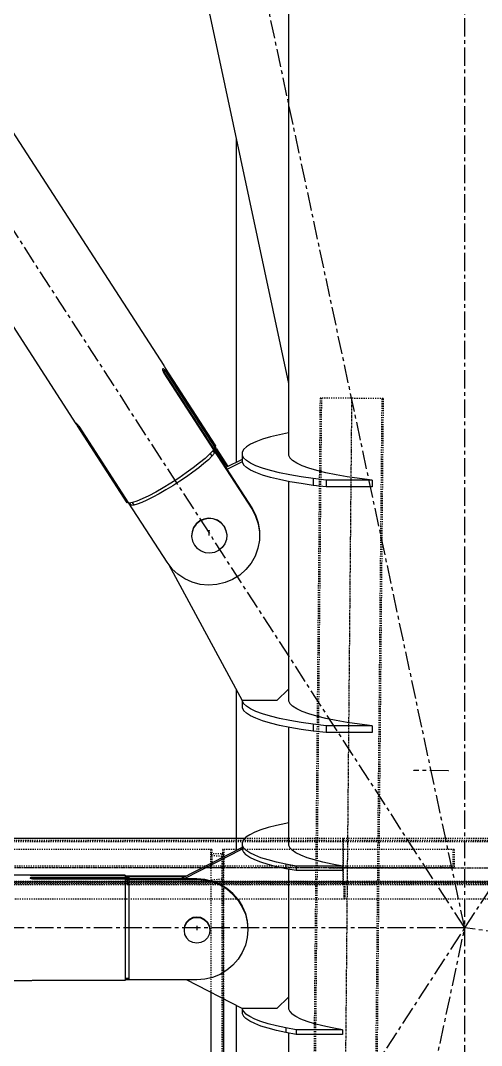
# Model space of a CAD drawing. Header units: millimetres. Extents: x 5143 to 30813, y 232 to 21408.
# Drawn here: x 12177.9 to 12377.2, y 4209.4 to 4653 of the extents above; entities that cross this region are included whole.
import ezdxf

# ---------------------------------------------------------------- set-up
doc = ezdxf.new("R2010")
doc.units = ezdxf.units.MM
doc.header["$LTSCALE"] = 0.25
for name, pattern in [('CENTER', [50.8, 31.75, -6.35, 6.35, -6.35]), ('XKITLINE00', [0]), ('XKITLINE02', [4, 2, -2]), ('XKITLINE03', [6, 3, -1, 1, -1])]:
    doc.linetypes.add(name, pattern=pattern)

msp = doc.modelspace()

# ---------------------------------------------------------------- linework, layer by layer
at = {"color": 8, "linetype": 'CENTER'}
for p, q in [((12370, 4260.27), (13445, 5900.27)), ((12370, 3985.69), (12370, 5629.8)), ((12370, 4260.27), (11840, 5080.27)), ((12370, 4260.27), (12195, 5080.27)), ((12259.5, 4430.1), (12259.5, 4432.38)), ((12362.87, 4328.32), (12348.05, 4328.45)), ((11840, 3440.27), (12370, 4260.27)), ((12370, 4260.27), (11840, 4260.27)), ((12195, 3440.27), (12370, 4260.27)), ((12254.2, 4261.06), (12254.2, 4259.48)), ((13445, 4120.57), (12370, 4260.27))]:
    msp.add_line(p, q, dxfattribs=at)
at = {"color": 8, "linetype": 'XKITLINE00'}
for p, q in [((12293.8, 5034.81), (12293.8, 4464.85)), ((12008.14, 4862.09), (12239.82, 4503.64)), ((11970.17, 4836.91), (12201.85, 4478.46)), ((12259.5, 4656.64), (12293.8, 4495.94)), ((12271.2, 4601.83), (12271.2, 4461.76)), ((12239.74, 4503.73), (12239.82, 4503.64)), ((12239.82, 4503.64), (12239.91, 4503.49)), ((12239.91, 4503.49), (12240.1, 4503.2)), ((12240.1, 4503.2), (12240.3, 4502.88)), ((12240.3, 4502.88), (12240.28, 4502.87)), ((12240.3, 4502.88), (12240.51, 4502.56)), ((12240.51, 4502.56), (12240.49, 4502.54)), ((12240.51, 4502.56), (12261.99, 4469.34)), ((12239.34, 4502.17), (12239.31, 4501.98)), ((12239.31, 4501.98), (12239.33, 4501.72)), ((12239.33, 4501.72), (12239.4, 4501.42)), ((12239.43, 4502.29), (12239.34, 4502.17)), ((12239.4, 4501.42), (12239.52, 4501.08)), ((12239.56, 4502.34), (12239.43, 4502.29)), ((12240.3, 4501.67), (12239.49, 4501.16)), ((12239.52, 4501.08), (12239.68, 4500.74)), ((12239.55, 4501.01), (12239.67, 4500.84)), ((12239.74, 4502.3), (12239.56, 4502.34)), ((12239.88, 4500.95), (12239.65, 4500.81)), ((12240.51, 4501.37), (12239.67, 4500.84)), ((12239.67, 4500.84), (12239.68, 4500.83)), ((12239.68, 4500.74), (12239.88, 4500.41)), ((12239.82, 4502.24), (12239.74, 4502.3)), ((12239.88, 4500.64), (12239.79, 4500.55)), ((12239.91, 4502.16), (12239.82, 4502.24)), ((12239.88, 4500.95), (12277.89, 4442.14)), ((12239.88, 4500.95), (12239.88, 4500.64)), ((12239.88, 4500.64), (12261.35, 4467.41)), ((12239.88, 4500.41), (12261.35, 4467.18)), ((12239.91, 4502.16), (12240.1, 4501.94)), ((12240.1, 4501.94), (12240.3, 4501.67)), ((12240.3, 4501.67), (12240.51, 4501.37)), ((12240.51, 4501.37), (12261.99, 4468.14)), ((12201.84, 4478.74), (12201.8, 4478.68)), ((12201.8, 4478.68), (12201.82, 4478.54)), ((12201.82, 4478.54), (12201.85, 4478.46)), ((12201.93, 4478.73), (12201.84, 4478.74)), ((12201.85, 4478.46), (12201.92, 4478.36)), ((12201.92, 4478.36), (12202.07, 4478.12)), ((12202.06, 4478.64), (12201.93, 4478.73)), ((12202.23, 4478.48), (12202.06, 4478.64)), ((12202.07, 4478.12), (12202.26, 4477.84)), ((12202.23, 4478.48), (12202.44, 4478.26)), ((12202.6, 4478.06), (12202.26, 4477.84)), ((12202.26, 4477.84), (12202.46, 4477.53)), ((12202.44, 4478.26), (12202.66, 4477.99)), ((12202.83, 4477.76), (12202.46, 4477.53)), ((12202.46, 4477.53), (12223.93, 4444.3)), ((12202.66, 4477.99), (12202.88, 4477.68)), ((12202.88, 4477.68), (12203.1, 4477.37)), ((12203.1, 4477.37), (12224.57, 4444.14)), ((12282.59, 4471.77), (12279.69, 4470.7)), ((12286.02, 4472.79), (12282.59, 4471.77)), ((12289.95, 4473.75), (12286.02, 4472.79)), ((12293.8, 4474.54), (12289.95, 4473.75)), ((12261.35, 4467.18), (12261.08, 4466.8)), ((12261.35, 4467.41), (12261.26, 4467.32)), ((12261.99, 4468.14), (12261.35, 4467.74)), ((12261.6, 4467.9), (12261.35, 4467.74)), ((12261.35, 4467.41), (12261.35, 4467.2)), ((12261.35, 4467.2), (12277.89, 4441.62)), ((12261.6, 4467.9), (12262.4, 4466.65)), ((12261.9, 4468.09), (12262.57, 4467.05)), ((12261.99, 4469.34), (12261.96, 4469.32)), ((12261.99, 4469.34), (12262.24, 4468.9)), ((12262.24, 4468.9), (12261.99, 4468.14)), ((12262.08, 4468.41), (12262.57, 4467.65)), ((12262.57, 4467.05), (12262.4, 4466.65)), ((12262.57, 4467.65), (12262.62, 4467.39)), ((12262.62, 4467.39), (12262.57, 4467.05)), ((12262.57, 4467.07), (12267.28, 4459.79)), ((12262.58, 4467.58), (12267.53, 4459.92)), ((12274.37, 4467.27), (12273.77, 4466.09)), ((12275.56, 4468.44), (12274.37, 4467.27)), ((12277.34, 4469.58), (12275.56, 4468.44)), ((12279.69, 4470.7), (12277.34, 4469.58)), ((12257.73, 4463.49), (12255.35, 4461.51)), ((12259.14, 4462.93), (12257.22, 4461.25)), ((12259.66, 4465.27), (12257.73, 4463.49)), ((12260.67, 4464.43), (12259.14, 4462.93)), ((12261.08, 4466.8), (12259.66, 4465.27)), ((12259.93, 4465.57), (12260.67, 4464.43)), ((12261.78, 4465.7), (12260.67, 4464.43)), ((12261.07, 4466.8), (12261.78, 4465.7)), ((12262.4, 4466.65), (12262.16, 4466.5)), ((12273.77, 4463.06), (12266.68, 4459.49)), ((12273.77, 4466.09), (12273.77, 4464.9)), ((12273.77, 4464.9), (12273.77, 4461.95)), ((12273.77, 4464.9), (12274.37, 4463.72)), ((12275.56, 4462.56), (12274.37, 4463.72)), ((12277.34, 4461.41), (12275.56, 4462.56)), ((12293.8, 4466.14), (12293.77, 4466.09)), ((12293.77, 4466.09), (12293.77, 4464.9)), ((12293.77, 4464.9), (12294.37, 4463.72)), ((12295.56, 4462.56), (12294.37, 4463.72)), ((12297.34, 4461.41), (12295.56, 4462.56)), ((12252.6, 4459.39), (12249.55, 4457.18)), ((12254.96, 4459.43), (12252.42, 4457.51)), ((12255.35, 4461.51), (12252.6, 4459.39)), ((12257.22, 4461.25), (12254.96, 4459.43)), ((12273.77, 4462.01), (12267.19, 4458.69)), ((12273.77, 4461.95), (12274.37, 4460.77)), ((12275.56, 4459.6), (12274.37, 4460.77)), ((12277.34, 4458.46), (12275.56, 4459.6)), ((12279.69, 4460.3), (12277.34, 4461.41)), ((12279.69, 4457.35), (12277.34, 4458.46)), ((12282.59, 4459.23), (12279.69, 4460.3)), ((12286.02, 4458.21), (12282.59, 4459.23)), ((12289.95, 4457.24), (12286.02, 4458.21)), ((12299.69, 4460.3), (12297.34, 4461.41)), ((12302.59, 4459.23), (12299.69, 4460.3)), ((12306.02, 4458.21), (12302.59, 4459.23)), ((12309.95, 4457.24), (12306.02, 4458.21)), ((12246.31, 4454.97), (12242.96, 4452.81)), ((12249.55, 4457.18), (12246.31, 4454.97)), ((12249.66, 4455.54), (12246.75, 4453.57)), ((12252.42, 4457.51), (12249.66, 4455.54)), ((12282.59, 4456.27), (12279.69, 4457.35)), ((12286.02, 4455.25), (12282.59, 4456.27)), ((12289.95, 4454.29), (12286.02, 4455.25)), ((12294.36, 4456.34), (12289.95, 4457.24)), ((12294.36, 4453.39), (12289.95, 4454.29)), ((12299.2, 4455.51), (12294.36, 4456.34)), ((12304.44, 4454.76), (12299.2, 4455.51)), ((12304.44, 4454.76), (12304.44, 4451.81)), ((12310.04, 4454.1), (12304.44, 4454.76)), ((12314.36, 4456.34), (12309.95, 4457.24)), ((12310.04, 4454.1), (12310.04, 4451.14)), ((12330.04, 4454.1), (12310.04, 4454.1)), ((12319.2, 4455.51), (12314.36, 4456.34)), ((12324.44, 4454.76), (12319.2, 4455.51)), ((12330.04, 4454.1), (12324.44, 4454.76)), ((12330.04, 4454.1), (12330.04, 4451.14)), ((12239.61, 4450.78), (12236.37, 4448.92)), ((12240.78, 4449.83), (12237.87, 4448.16)), ((12242.96, 4452.81), (12239.61, 4450.78)), ((12243.77, 4451.65), (12240.78, 4449.83)), ((12246.75, 4453.57), (12243.77, 4451.65)), ((12293.8, 4453.5), (12293.8, 4363.57)), ((12299.2, 4452.56), (12294.36, 4453.39)), ((12304.44, 4451.81), (12299.2, 4452.56)), ((12310.04, 4451.14), (12304.44, 4451.81)), ((12330.04, 4451.14), (12310.04, 4451.14)), ((12228.19, 4444.99), (12226.27, 4444.36)), ((12230.57, 4445.99), (12228.19, 4444.99)), ((12232.57, 4445.41), (12230.31, 4444.4)), ((12233.32, 4447.31), (12230.57, 4445.99)), ((12235.11, 4446.67), (12232.57, 4445.41)), ((12236.37, 4448.92), (12233.32, 4447.31)), ((12237.87, 4448.16), (12235.11, 4446.67)), ((12224.31, 4444.54), (12223.93, 4444.3)), ((12224.3, 4444.53), (12224.96, 4443.5)), ((12224.84, 4444.1), (12224.57, 4444.14)), ((12224.58, 4444.14), (12241.1, 4418.57)), ((12226.27, 4444.36), (12224.84, 4444.1)), ((12224.96, 4443.5), (12225.09, 4443.35)), ((12225.09, 4444.15), (12225.75, 4443.13)), ((12226.86, 4443.25), (12225.75, 4443.13)), ((12226.15, 4444.34), (12226.86, 4443.25)), ((12228.39, 4443.67), (12226.86, 4443.25)), ((12230.31, 4444.4), (12228.39, 4443.67)), ((12277.89, 4442.14), (12279.56, 4439.01)), ((12277.89, 4442.14), (12277.89, 4441.62)), ((12277.89, 4441.62), (12279.56, 4438.48)), ((12255.42, 4436.41), (12253.89, 4435.15)), ((12255.42, 4436.27), (12253.89, 4435.01)), ((12257.21, 4437.23), (12255.42, 4436.41)), ((12257.21, 4437.09), (12255.42, 4436.27)), ((12255.42, 4436.41), (12255.42, 4436.27)), ((12259.17, 4437.57), (12257.21, 4437.23)), ((12259.17, 4437.43), (12257.21, 4437.09)), ((12261.14, 4437.4), (12259.17, 4437.57)), ((12261.14, 4437.26), (12259.17, 4437.43)), ((12263.01, 4436.73), (12261.14, 4437.4)), ((12263.01, 4436.59), (12261.14, 4437.26)), ((12264.63, 4435.61), (12263.01, 4436.73)), ((12264.63, 4435.47), (12263.01, 4436.59)), ((12279.56, 4439.01), (12280.69, 4435.64)), ((12279.56, 4439.01), (12279.56, 4438.48)), ((12279.56, 4438.48), (12280.69, 4435.12)), ((12252.08, 4431.72), (12251.9, 4429.77)), ((12252.08, 4431.58), (12251.9, 4429.63)), ((12252.76, 4433.56), (12252.08, 4431.72)), ((12252.76, 4433.41), (12252.08, 4431.58)), ((12253.89, 4435.15), (12252.76, 4433.56)), ((12253.89, 4435.01), (12252.76, 4433.41)), ((12264.63, 4435.61), (12265.91, 4434.11)), ((12264.63, 4435.47), (12265.91, 4433.97)), ((12265.91, 4434.11), (12265.91, 4433.97)), ((12265.91, 4434.11), (12266.74, 4432.34)), ((12265.91, 4433.97), (12266.74, 4432.2)), ((12266.74, 4432.34), (12267.09, 4430.42)), ((12266.74, 4432.2), (12267.09, 4430.28)), ((12280.69, 4435.64), (12281.24, 4432.14)), ((12280.69, 4435.12), (12281.24, 4431.61)), ((12281.24, 4431.61), (12281.2, 4428.07)), ((12281.24, 4432.14), (12281.24, 4431.61)), ((12251.9, 4429.63), (12252.25, 4427.71)), ((12252.25, 4427.71), (12253.08, 4425.94)), ((12266.91, 4428.33), (12266.23, 4426.5)), ((12267.09, 4430.28), (12266.91, 4428.33)), ((12267.09, 4430.42), (12267.09, 4430.28)), ((12281.2, 4428.07), (12280.56, 4424.58)), ((12253.08, 4425.94), (12254.36, 4424.44)), ((12255.98, 4423.32), (12254.36, 4424.44)), ((12257.85, 4422.65), (12255.98, 4423.32)), ((12259.82, 4422.48), (12257.85, 4422.65)), ((12261.78, 4422.82), (12259.82, 4422.48)), ((12263.58, 4423.64), (12261.78, 4422.82)), ((12265.1, 4424.9), (12263.58, 4423.64)), ((12266.23, 4426.5), (12265.1, 4424.9)), ((12280.56, 4424.58), (12279.35, 4421.24)), ((12241.1, 4418.57), (12243.28, 4415.75)), ((12277.6, 4418.14), (12275.36, 4415.37)), ((12279.35, 4421.24), (12277.6, 4418.14)), ((12241.97, 4417.45), (12273.8, 4358.65)), ((12245.9, 4413.32), (12243.28, 4415.75)), ((12275.36, 4415.37), (12272.68, 4413)), ((12248.89, 4411.35), (12245.9, 4413.32)), ((12252.17, 4409.88), (12248.89, 4411.35)), ((12255.65, 4408.97), (12252.17, 4409.88)), ((12266.33, 4409.72), (12262.82, 4408.89)), ((12269.64, 4411.1), (12266.33, 4409.72)), ((12272.68, 4413), (12269.64, 4411.1)), ((12259.23, 4408.64), (12255.65, 4408.97)), ((12262.82, 4408.89), (12259.23, 4408.64)), ((12271.2, 4363.45), (12271.2, 4294.26)), ((12293.8, 4363.57), (12288.8, 4358.65)), ((12293.8, 4363.57), (12293.8, 4358.53)), ((12273.77, 4358.69), (12273.77, 4355.62)), ((12273.77, 4358.58), (12274.37, 4357.4)), ((12288.8, 4358.65), (12273.8, 4358.65)), ((12275.56, 4356.23), (12274.37, 4357.4)), ((12277.34, 4355.09), (12275.56, 4356.23)), ((12293.8, 4359.81), (12293.77, 4359.76)), ((12293.77, 4359.76), (12293.77, 4358.58)), ((12293.77, 4358.58), (12294.37, 4357.4)), ((12295.56, 4356.23), (12294.37, 4357.4)), ((12297.34, 4355.09), (12295.56, 4356.23)), ((12273.77, 4355.62), (12274.37, 4354.44)), ((12275.56, 4353.28), (12274.37, 4354.44)), ((12277.34, 4352.13), (12275.56, 4353.28)), ((12279.69, 4353.97), (12277.34, 4355.09)), ((12279.69, 4351.02), (12277.34, 4352.13)), ((12282.59, 4352.9), (12279.69, 4353.97)), ((12286.02, 4351.88), (12282.59, 4352.9)), ((12289.95, 4350.91), (12286.02, 4351.88)), ((12299.69, 4353.97), (12297.34, 4355.09)), ((12302.59, 4352.9), (12299.69, 4353.97)), ((12306.02, 4351.88), (12302.59, 4352.9)), ((12309.95, 4350.91), (12306.02, 4351.88)), ((12282.59, 4349.95), (12279.69, 4351.02)), ((12286.02, 4348.93), (12282.59, 4349.95)), ((12289.95, 4347.96), (12286.02, 4348.93)), ((12294.36, 4350.01), (12289.95, 4350.91)), ((12294.36, 4347.06), (12289.95, 4347.96)), ((12293.8, 4347.18), (12293.8, 4296.07)), ((12299.2, 4349.19), (12294.36, 4350.01)), ((12304.44, 4348.44), (12299.2, 4349.19)), ((12304.44, 4348.44), (12304.44, 4345.48)), ((12310.04, 4347.77), (12304.44, 4348.44)), ((12314.36, 4350.01), (12309.95, 4350.91)), ((12310.04, 4347.77), (12310.04, 4344.82)), ((12330.04, 4347.77), (12310.04, 4347.77)), ((12319.2, 4349.19), (12314.36, 4350.01)), ((12324.44, 4348.44), (12319.2, 4349.19)), ((12330.04, 4347.77), (12324.44, 4348.44)), ((12330.04, 4347.77), (12330.04, 4344.82)), ((12299.2, 4346.23), (12294.36, 4347.06)), ((12304.44, 4345.48), (12299.2, 4346.23)), ((12310.04, 4344.82), (12304.44, 4345.48)), ((12330.04, 4344.82), (12310.04, 4344.82)), ((12284.98, 4303.7), (12281.83, 4302.71)), ((12288.59, 4304.64), (12284.98, 4303.7)), ((12292.65, 4305.53), (12288.59, 4304.64)), ((12293.8, 4305.74), (12292.65, 4305.53)), ((12274.31, 4298.4), (12273.76, 4297.27)), ((12275.4, 4299.51), (12274.31, 4298.4)), ((12277.03, 4300.61), (12275.4, 4299.51)), ((12279.18, 4301.68), (12277.03, 4300.61)), ((12281.83, 4302.71), (12279.18, 4301.68)), ((12273.76, 4295.07), (12247.27, 4281.49)), ((12273.76, 4294.36), (12248.64, 4281.49)), ((12273.76, 4297.27), (12273.76, 4296.13)), ((12273.76, 4296.13), (12274.31, 4295)), ((12273.76, 4296.13), (12273.76, 4294.16)), ((12273.76, 4294.16), (12274.31, 4293.04)), ((12274.31, 4295), (12275.4, 4293.89)), ((12293.8, 4297.33), (12293.76, 4297.27)), ((12293.76, 4297.27), (12293.76, 4296.13)), ((12293.76, 4296.13), (12294.31, 4295)), ((12294.31, 4295), (12295.4, 4293.89)), ((12274.31, 4293.04), (12275.4, 4291.92)), ((12277.03, 4292.79), (12275.4, 4293.89)), ((12277.03, 4290.82), (12275.4, 4291.92)), ((12279.18, 4291.72), (12277.03, 4292.79)), ((12279.18, 4289.75), (12277.03, 4290.82)), ((12281.83, 4290.69), (12279.18, 4291.72)), ((12281.83, 4288.72), (12279.18, 4289.75)), ((12284.98, 4289.7), (12281.83, 4290.69)), ((12288.59, 4288.76), (12284.98, 4289.7)), ((12297.03, 4292.79), (12295.4, 4293.89)), ((12299.18, 4291.72), (12297.03, 4292.79)), ((12301.83, 4290.69), (12299.18, 4291.72)), ((12304.98, 4289.7), (12301.83, 4290.69)), ((12308.59, 4288.76), (12304.98, 4289.7)), ((12284.98, 4287.73), (12281.83, 4288.72)), ((12288.59, 4286.79), (12284.98, 4287.73)), ((12292.65, 4287.87), (12288.59, 4288.76)), ((12292.65, 4285.91), (12288.59, 4286.79)), ((12297.11, 4287.05), (12292.65, 4287.87)), ((12292.65, 4287.87), (12292.65, 4285.91)), ((12297.11, 4285.09), (12292.65, 4285.91)), ((12293.8, 4285.7), (12293.8, 4230.39)), ((12317.11, 4287.06), (12297.11, 4287.05)), ((12297.11, 4287.05), (12297.11, 4285.09)), ((12317.11, 4285.09), (12297.11, 4285.09)), ((12312.65, 4287.87), (12308.59, 4288.76)), ((12317.11, 4287.06), (12312.65, 4287.87)), ((12317.11, 4287.06), (12317.11, 4285.09)), ((12182.19, 4283.12), (12027.8, 4283.12)), ((12182.19, 4283.12), (12182.11, 4283.1)), ((12182.11, 4283.1), (12182.11, 4283.07)), ((12182.19, 4283.04), (12182.11, 4283.07)), ((12182.19, 4281.97), (12182.11, 4281.9)), ((12182.11, 4281.9), (12182.11, 4281.81)), ((12182.19, 4281.73), (12182.11, 4281.81)), ((12182.36, 4283.1), (12182.19, 4283.12)), ((12182.36, 4283.02), (12182.19, 4283.04)), ((12182.36, 4282.04), (12182.19, 4281.97)), ((12182.36, 4281.62), (12182.19, 4281.73)), ((12182.6, 4283.08), (12182.36, 4283.1)), ((12182.6, 4283), (12182.36, 4283.02)), ((12182.6, 4282.1), (12182.36, 4282.04)), ((12182.6, 4281.53), (12182.36, 4281.62)), ((12182.89, 4283.07), (12182.6, 4283.08)), ((12182.89, 4282.99), (12182.6, 4283)), ((12182.89, 4282.13), (12182.6, 4282.1)), ((12182.89, 4281.47), (12182.6, 4281.53)), ((12182.89, 4283.07), (12182.89, 4282.99)), ((12183.2, 4283.07), (12182.89, 4283.07)), ((12183.2, 4282.98), (12182.89, 4282.99)), ((12183.2, 4282.14), (12182.89, 4282.13)), ((12182.89, 4282.13), (12182.89, 4281.47)), ((12183.2, 4281.45), (12182.89, 4281.47)), ((12183.2, 4283.07), (12183.2, 4282.98)), ((12223.2, 4283.07), (12183.2, 4283.07)), ((12223.2, 4282.98), (12183.2, 4282.98)), ((12183.2, 4282.14), (12183.2, 4281.51)), ((12223.2, 4282.14), (12183.2, 4282.14)), ((12183.2, 4281.49), (12183.2, 4281.45)), ((12254.2, 4281.49), (12183.2, 4281.49)), ((12223.2, 4281.45), (12183.2, 4281.45)), ((12223.2, 4283.07), (12223.2, 4282.98)), ((12223.2, 4282.98), (12223.2, 4282.77)), ((12223.2, 4282.77), (12223.2, 4282.14)), ((12249.67, 4282.72), (12223.2, 4282.72)), ((12224.7, 4282.57), (12223.2, 4282.57)), ((12224.7, 4282.46), (12223.2, 4282.46)), ((12223.2, 4282.14), (12223.2, 4281.51)), ((12224.7, 4282.03), (12223.2, 4282.03)), ((12223.2, 4281.73), (12223.2, 4281.51)), ((12224.7, 4281.73), (12223.2, 4281.73)), ((12223.2, 4281.45), (12223.2, 4280.04)), ((12254.2, 4281.14), (12223.2, 4281.14)), ((12224.7, 4281), (12223.2, 4281)), ((12224.7, 4282.57), (12224.7, 4282.46)), ((12224.7, 4282.46), (12224.7, 4282.28)), ((12248.98, 4282.37), (12224.7, 4282.37)), ((12224.7, 4282.28), (12224.7, 4281.73)), ((12224.7, 4281.73), (12224.7, 4281.51)), ((12224.7, 4281), (12224.7, 4279.4)), ((12254.2, 4281.49), (12254.2, 4281.14)), ((12257.64, 4281.23), (12254.2, 4281.49)), ((12257.64, 4280.88), (12254.2, 4281.14)), ((12257.64, 4281.23), (12257.64, 4280.88)), ((12260.99, 4280.43), (12257.64, 4281.23)), ((12260.99, 4280.08), (12257.64, 4280.88)), ((12223.2, 4280.04), (12223.2, 4277.75)), ((12224.7, 4279.4), (12223.2, 4279.4)), ((12223.2, 4277.75), (12223.2, 4274.93)), ((12224.7, 4279.4), (12224.7, 4277.3)), ((12224.7, 4277.3), (12224.7, 4274.77)), ((12264.18, 4279.13), (12260.99, 4280.43)), ((12264.18, 4278.78), (12260.99, 4280.08)), ((12267.13, 4277.36), (12264.18, 4279.13)), ((12267.13, 4277.01), (12264.18, 4278.78)), ((12269.75, 4275.15), (12267.13, 4277.36)), ((12269.75, 4274.8), (12267.13, 4277.01)), ((12223.2, 4274.93), (12223.2, 4271.66)), ((12224.7, 4274.77), (12224.7, 4271.87)), ((12224.7, 4271.87), (12224.7, 4268.67)), ((12269.75, 4275.15), (12271.99, 4272.57)), ((12269.75, 4274.8), (12271.99, 4272.22)), ((12271.99, 4272.57), (12273.8, 4269.67)), ((12271.99, 4272.22), (12273.8, 4269.32)), ((12223.2, 4271.66), (12223.2, 4268.05)), ((12223.2, 4268.05), (12223.2, 4264.2)), ((12224.7, 4268.67), (12224.7, 4265.25)), ((12273.8, 4269.67), (12275.12, 4266.53)), ((12273.8, 4269.32), (12275.12, 4266.18)), ((12223.2, 4264.2), (12223.2, 4260.23)), ((12224.7, 4265.25), (12224.7, 4261.71)), ((12250.9, 4263.95), (12249.67, 4262.73)), ((12250.9, 4263.8), (12249.67, 4262.59)), ((12250.9, 4263.8), (12249.67, 4262.59)), ((12250.9, 4263.66), (12249.67, 4262.44)), ((12252.47, 4264.73), (12250.9, 4263.95)), ((12252.47, 4264.59), (12250.9, 4263.8)), ((12252.47, 4264.59), (12250.9, 4263.8)), ((12252.47, 4264.45), (12250.9, 4263.66)), ((12254.2, 4265), (12252.47, 4264.73)), ((12254.2, 4264.86), (12252.47, 4264.59)), ((12254.2, 4264.86), (12252.47, 4264.59)), ((12254.2, 4264.72), (12252.47, 4264.45)), ((12254.2, 4265), (12254.2, 4264.86)), ((12255.93, 4264.73), (12254.2, 4265)), ((12255.93, 4264.59), (12254.2, 4264.86)), ((12255.93, 4264.59), (12254.2, 4264.86)), ((12254.2, 4264.86), (12254.2, 4264.72)), ((12255.93, 4264.45), (12254.2, 4264.72)), ((12257.49, 4263.95), (12255.93, 4264.73)), ((12257.49, 4263.8), (12255.93, 4264.59)), ((12257.49, 4263.8), (12255.93, 4264.59)), ((12257.49, 4263.66), (12255.93, 4264.45)), ((12258.73, 4262.73), (12257.49, 4263.95)), ((12258.73, 4262.59), (12257.49, 4263.8)), ((12258.73, 4262.59), (12257.49, 4263.8)), ((12258.73, 4262.44), (12257.49, 4263.66)), ((12275.12, 4266.53), (12275.92, 4263.22)), ((12275.12, 4266.18), (12275.92, 4262.87)), ((12275.92, 4263.22), (12276.2, 4259.84)), ((12275.92, 4262.87), (12276.2, 4259.48)), ((12223.2, 4260.23), (12223.2, 4256.27)), ((12224.7, 4261.71), (12224.7, 4258.13)), ((12248.87, 4261.19), (12248.6, 4259.48)), ((12248.87, 4261.05), (12248.6, 4259.34)), ((12248.87, 4261.05), (12248.6, 4259.34)), ((12248.87, 4260.91), (12248.6, 4259.2)), ((12248.6, 4259.48), (12248.6, 4259.34)), ((12248.6, 4259.34), (12248.6, 4259.2)), ((12248.6, 4259.2), (12248.87, 4257.5)), ((12249.67, 4262.73), (12248.87, 4261.19)), ((12249.67, 4262.59), (12248.87, 4261.05)), ((12249.67, 4262.59), (12248.87, 4261.05)), ((12249.67, 4262.44), (12248.87, 4260.91)), ((12258.73, 4262.73), (12259.52, 4261.19)), ((12258.73, 4262.59), (12259.52, 4261.05)), ((12258.73, 4262.59), (12259.52, 4261.05)), ((12258.73, 4262.44), (12259.52, 4260.91)), ((12259.52, 4261.19), (12259.8, 4259.48)), ((12259.52, 4261.05), (12259.8, 4259.34)), ((12259.52, 4261.05), (12259.8, 4259.34)), ((12259.52, 4260.91), (12259.8, 4259.2)), ((12259.8, 4259.2), (12259.52, 4257.5)), ((12259.8, 4259.48), (12259.8, 4259.34)), ((12259.8, 4259.34), (12259.8, 4259.2)), ((12276.2, 4259.48), (12275.92, 4256.1)), ((12276.2, 4259.84), (12276.2, 4259.48)), ((12223.2, 4256.27), (12223.2, 4252.42)), ((12224.7, 4258.13), (12224.7, 4254.6)), ((12224.7, 4254.6), (12224.7, 4251.22)), ((12248.87, 4257.5), (12249.67, 4255.96)), ((12250.9, 4254.74), (12249.67, 4255.96)), ((12252.47, 4253.96), (12250.9, 4254.74)), ((12257.49, 4254.74), (12255.93, 4253.96)), ((12258.73, 4255.96), (12257.49, 4254.74)), ((12259.52, 4257.5), (12258.73, 4255.96)), ((12275.92, 4256.1), (12275.12, 4252.79)), ((12223.2, 4252.42), (12223.2, 4248.81)), ((12224.7, 4251.22), (12224.7, 4248.08)), ((12254.2, 4253.69), (12252.47, 4253.96)), ((12255.93, 4253.96), (12254.2, 4253.69)), ((12273.8, 4249.65), (12271.99, 4246.75)), ((12275.12, 4252.79), (12273.8, 4249.65)), ((12223.2, 4248.81), (12223.2, 4245.56)), ((12223.2, 4245.56), (12223.2, 4242.74)), ((12224.7, 4248.08), (12224.7, 4245.24)), ((12224.7, 4245.24), (12224.7, 4242.79)), ((12271.99, 4246.75), (12269.75, 4244.17)), ((12223.2, 4242.74), (12223.2, 4240.47)), ((12224.7, 4242.79), (12224.7, 4240.79)), ((12224.7, 4240.79), (12224.7, 4239.29)), ((12267.13, 4241.96), (12264.18, 4240.19)), ((12269.75, 4244.17), (12267.13, 4241.96)), ((12182.19, 4237.42), (12027.8, 4237.42)), ((12182.36, 4237.45), (12182.19, 4237.42)), ((12182.6, 4237.46), (12182.36, 4237.45)), ((12182.89, 4237.48), (12182.6, 4237.46)), ((12183.2, 4237.48), (12182.89, 4237.48)), ((12223.2, 4237.48), (12183.2, 4237.48)), ((12223.2, 4240.47), (12223.2, 4238.79)), ((12223.2, 4238.79), (12223.2, 4237.76)), ((12224.7, 4238.33), (12223.2, 4238.33)), ((12224.7, 4237.94), (12223.2, 4237.94)), ((12254.2, 4237.83), (12223.2, 4237.83)), ((12223.2, 4237.76), (12223.2, 4237.48)), ((12224.7, 4239.29), (12224.7, 4238.33)), ((12224.7, 4238.33), (12224.7, 4237.94)), ((12273.8, 4225.47), (12249.67, 4237.83)), ((12257.64, 4238.09), (12254.2, 4237.83)), ((12260.99, 4238.89), (12257.64, 4238.09)), ((12264.18, 4240.19), (12260.99, 4238.89)), ((12293.8, 4230.39), (12288.8, 4225.47)), ((12293.8, 4230.39), (12293.8, 4225.19)), ((12271.2, 4226.8), (12271.2, 4187.77)), ((12273.76, 4225.48), (12273.76, 4225.25)), ((12273.76, 4225.25), (12274.31, 4224.12)), ((12273.76, 4225.25), (12273.76, 4223.28)), ((12273.76, 4223.28), (12274.31, 4222.15)), ((12288.8, 4225.47), (12273.8, 4225.47)), ((12274.31, 4224.12), (12275.4, 4223)), ((12277.03, 4221.91), (12275.4, 4223)), ((12293.8, 4226.45), (12293.76, 4226.38)), ((12293.76, 4226.38), (12293.76, 4225.25)), ((12293.76, 4225.25), (12294.31, 4224.12)), ((12294.31, 4224.12), (12295.4, 4223)), ((12297.03, 4221.91), (12295.4, 4223)), ((12274.31, 4222.15), (12275.4, 4221.03)), ((12277.03, 4219.94), (12275.4, 4221.03)), ((12279.18, 4220.84), (12277.03, 4221.91)), ((12279.18, 4218.87), (12277.03, 4219.94)), ((12281.83, 4219.8), (12279.18, 4220.84)), ((12281.83, 4217.83), (12279.18, 4218.87)), ((12284.98, 4218.81), (12281.83, 4219.8)), ((12288.59, 4217.87), (12284.98, 4218.81)), ((12299.18, 4220.84), (12297.03, 4221.91)), ((12301.83, 4219.8), (12299.18, 4220.84)), ((12304.98, 4218.81), (12301.83, 4219.8)), ((12308.59, 4217.87), (12304.98, 4218.81)), ((12284.98, 4216.84), (12281.83, 4217.83)), ((12288.59, 4215.9), (12284.98, 4216.84)), ((12292.65, 4216.99), (12288.59, 4217.87)), ((12292.65, 4215.02), (12288.59, 4215.9)), ((12297.11, 4216.17), (12292.65, 4216.99)), ((12292.65, 4216.99), (12292.65, 4215.02)), ((12297.11, 4214.2), (12292.65, 4215.02)), ((12293.8, 4214.81), (12293.8, 4162.21)), ((12317.11, 4216.17), (12297.11, 4216.17)), ((12297.11, 4216.17), (12297.11, 4214.2)), ((12317.11, 4214.2), (12297.11, 4214.2)), ((12312.65, 4216.99), (12308.59, 4217.87)), ((12317.11, 4216.17), (12312.65, 4216.99)), ((12317.11, 4216.17), (12317.11, 4214.2))]:
    msp.add_line(p, q, dxfattribs=at)
at = {"color": 3, "linetype": 'XKITLINE02'}
for p, q in [((12307.43, 4489.61), (12303, 4010.44)), ((12308.03, 4489.61), (12303.6, 4010.43)), ((12334.73, 4489.36), (12307.43, 4489.61)), ((12334.13, 4489.37), (12329.7, 4010.19)), ((12334.73, 4489.36), (12330.3, 4010.19)), ((12317.43, 4298.96), (12274.86, 4298.96)), ((12317.43, 4298.96), (12317.35, 4298.96)), ((12317.35, 4298.96), (12317.35, 4278.96)), ((12446.2, 4298.96), (12317.35, 4298.96)), ((12317.35, 4298.96), (12317.35, 4278.96)), ((12317.43, 4298.96), (12317.43, 4298.11)), ((12317.43, 4298.96), (12317.43, 4298.11)), ((12260.59, 4294.27), (12162.92, 4294.27)), ((12317.36, 4297.58), (12172.21, 4297.58)), ((12317.43, 4298.11), (12172.84, 4298.11)), ((12260.59, 4294.27), (12260.01, 4294.27)), ((12260.01, 4294.27), (12260.01, 4286.27)), ((12260.59, 4294.27), (12260.59, 4287.07)), ((12365.37, 4294.26), (12265.19, 4294.26)), ((12265.19, 4294.26), (12265.19, 4287.06)), ((12265.76, 4294.26), (12265.76, 4286.26)), ((12317.43, 4298.11), (12317.36, 4297.58)), ((12317.43, 4298.11), (12317.36, 4297.58)), ((12317.36, 4297.58), (12317.36, 4280.34)), ((13534.93, 4297.58), (12317.36, 4297.58)), ((12317.36, 4297.58), (12317.36, 4280.34)), ((13535.07, 4298.11), (12317.43, 4298.11)), ((12364.8, 4294.26), (12364.8, 4287.06)), ((12365.37, 4294.26), (12364.8, 4294.26)), ((12365.37, 4294.26), (12365.37, 4286.26)), ((12260.17, 4292.28), (12260.17, 4291.6)), ((12265.67, 4292.28), (12260.17, 4292.28)), ((12260.17, 4292.28), (12260.17, 4168.28)), ((12260.17, 4292.28), (12260.17, 4232.45)), ((12265.67, 4292.28), (12260.17, 4292.28)), ((12264.97, 4291.21), (12260.17, 4291.6)), ((12264.97, 4292.28), (12264.97, 4168.28)), ((12264.97, 4291.21), (12264.97, 4281.34)), ((12265.67, 4292.28), (12265.67, 4280.28)), ((12265.67, 4292.28), (12265.67, 4168.28)), ((12265.67, 4292.28), (12265.67, 4229.63)), ((12265.82, 4286.27), (12162.92, 4286.27)), ((12265.82, 4287.07), (12163.5, 4287.07)), ((12265.82, 4286.27), (12260.01, 4286.27)), ((12364.8, 4287.06), (12260.08, 4287.06)), ((12260.08, 4287.06), (12260.08, 4286.26)), ((12365.37, 4286.26), (12260.08, 4286.26)), ((12265.82, 4287.07), (12260.59, 4287.07)), ((12265.82, 4287.07), (12265.82, 4286.27)), ((12359.69, 4287.06), (12359.69, 4286.26)), ((12364.8, 4287.06), (12359.69, 4287.06)), ((12365.37, 4286.26), (12359.69, 4286.26)), ((12264.97, 4281.34), (12260.17, 4280.96)), ((12260.17, 4280.96), (12260.17, 4280.28)), ((12318.09, 4280.27), (11894.14, 4280.28)), ((12318.09, 4279.42), (11894.42, 4279.43)), ((12317.43, 4278.96), (12153.68, 4278.96)), ((12317.43, 4279.81), (12154.64, 4279.81)), ((12317.36, 4280.34), (12155.07, 4280.34)), ((12265.67, 4280.28), (12260.17, 4280.28)), ((12317.43, 4278.96), (12317.35, 4278.96)), ((12446.2, 4278.96), (12317.35, 4278.96)), ((12317.36, 4280.34), (12317.43, 4279.81)), ((13534.93, 4280.34), (12317.36, 4280.34)), ((12317.36, 4280.34), (12317.43, 4279.81)), ((12317.43, 4279.81), (12317.43, 4278.96)), ((13535.07, 4279.81), (12317.43, 4279.81)), ((12317.43, 4279.81), (12317.43, 4278.96)), ((12317.67, 4280.27), (12317.67, 4272.77)), ((13534.99, 4280.27), (12317.67, 4280.27)), ((12317.7, 4279.42), (12317.69, 4272.77)), ((13534.96, 4279.42), (12317.7, 4279.42)), ((12318.06, 4279.42), (12318.07, 4272.77)), ((12318.09, 4280.27), (12318.09, 4272.77)), ((12318.09, 4280.27), (12318.09, 4272.77)), ((12318.09, 4280.27), (12318.09, 4272.77)), ((12318.09, 4272.77), (11895.92, 4272.78)), ((12317.69, 4272.77), (12317.67, 4272.77)), ((12446.2, 4272.77), (12317.67, 4272.77)), ((12318.09, 4272.77), (12318.07, 4272.77))]:
    msp.add_line(p, q, dxfattribs=at)
at = {"color": 1, "linetype": 'XKITLINE03'}
for p, q in [((12321.08, 4489.49), (12316.65, 4010.31)), ((12265.67, 4168.28), (12265.67, 4292.28)), ((12260.01, 4286.27), (12162.92, 4286.27)), ((12365.37, 4286.26), (12265.76, 4286.26)), ((12311.39, 4286.26), (13535, 4286.26)), ((11890.25, 4280.28), (12318.09, 4280.27)), ((12318.09, 4280.27), (13534.99, 4280.27))]:
    msp.add_line(p, q, dxfattribs=at)
at = {"color": 7, "linetype": 'XKITLINE00'}
for p, q in [((12274.86, 4298.96), (12173.57, 4298.96)), ((12260.17, 4232.45), (12260.17, 4187.77)), ((12265.67, 4229.63), (12265.67, 4187.77))]:
    msp.add_line(p, q, dxfattribs=at)
at = {"color": 1, "linetype": 'XKITLINE00'}
for centre in [(12321.08, 4489.49), (12265.67, 4292.28), (12260.01, 4286.27), (12265.76, 4286.26), (12311.39, 4286.26), (12365.37, 4286.26), (12265.67, 4280.28), (12318.09, 4280.27), (12318.09, 4280.27)]:
    msp.add_circle(centre, 0.05, dxfattribs=at)
at = {"color": 8, "linetype": 'XKITLINE00'}
for centre in [(12259.5, 4432.38), (12259.5, 4430.1), (12348.05, 4328.45), (12362.87, 4328.32), (12254.2, 4261.06), (12254.2, 4259.48), (12370, 4260.27), (12370, 4260.27), (12370, 4260.27), (12370, 4260.27), (12370, 4260.27), (12370, 4260.27), (12370, 4260.27)]:
    msp.add_circle(centre, 0.05, dxfattribs=at)

doc.saveas('drawing.dxf')
